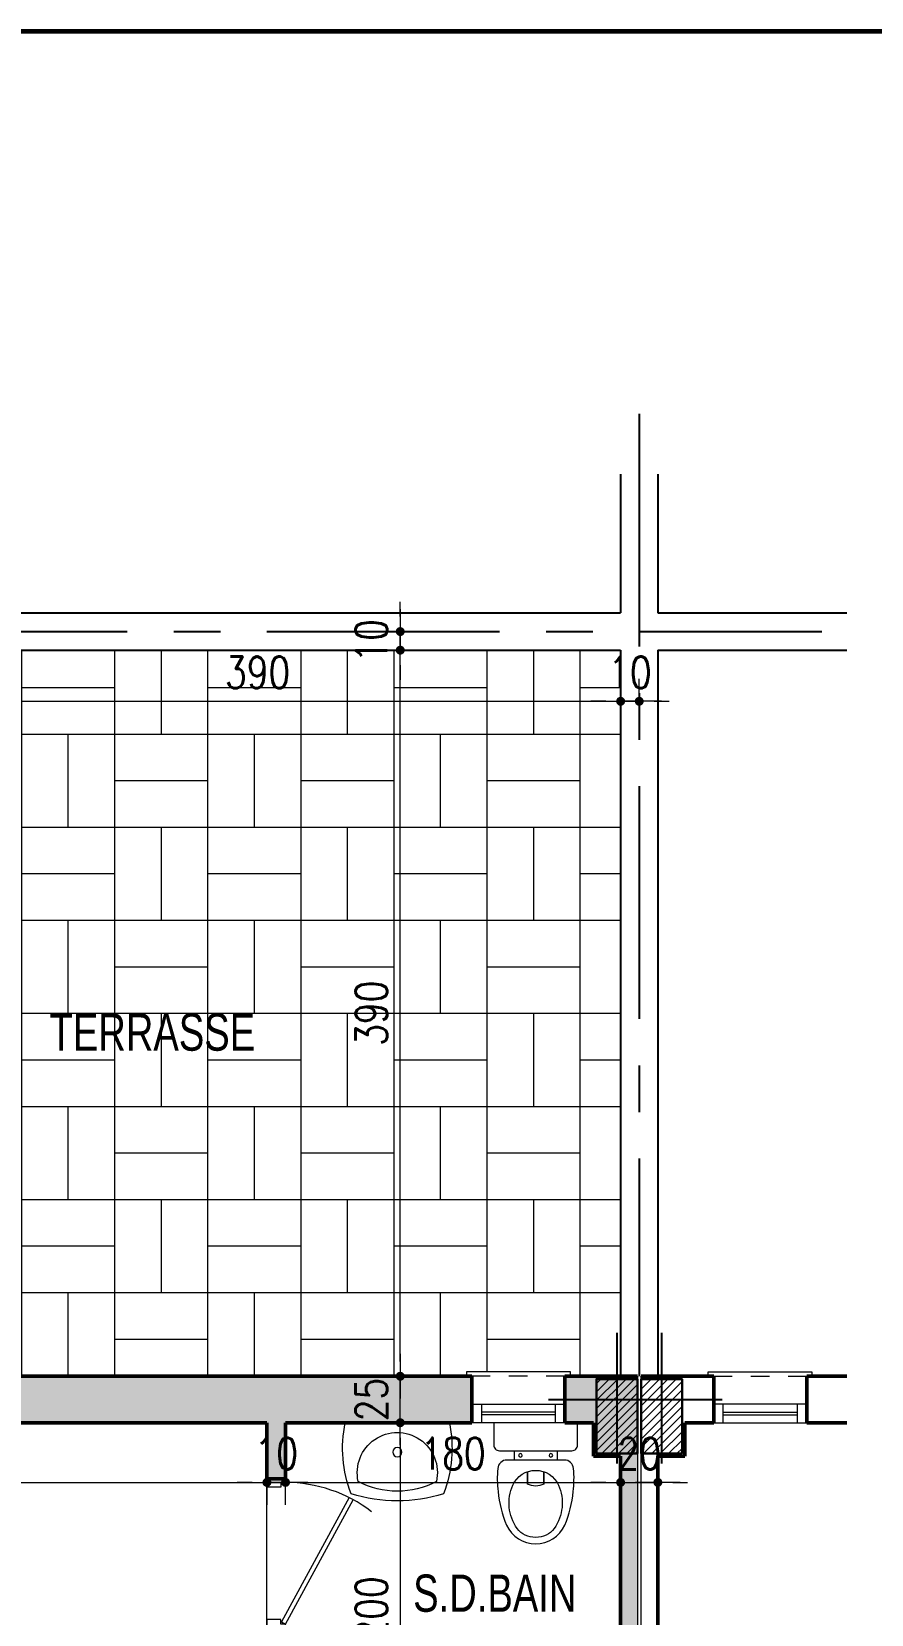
# Model space of a CAD drawing. Header units: millimetres. Extents: x 906 to 2482, y -1360 to -637.
# Drawn here: x 2043.55 to 2048.06, y -1350.23 to -1341.73 of the extents above; entities that cross this region are included whole.
import ezdxf

# ---------------------------------------------------------------- set-up
doc = ezdxf.new("R2010")
doc.units = ezdxf.units.MM
for name, pattern in [('AXES', [2, 1.25, -0.25, 0.25, -0.25]), ('CONTINU', [0]), ('HIDDEN', [0.375, 0.25, -0.125])]:
    doc.linetypes.add(name, pattern=pattern)
doc.layers.get('DEFPOINTS').update_dxf_attribs({"color": 255, "lineweight": 13})
for name, color, linetype, lineweight in [('A-signe', 7, 'Continuous', 9), ('APPUITS', 7, 'Continuous', 18), ('DIM.', 4, 'Continuous', 25), ('interrompu', 7, 'HIDDEN', 15), ('MENUISERIE', 7, 'Continuous', 13), ('MUR 0.2', 7, 'Continuous', 20), ('MUR 0.25', 7, 'Continuous', 25), ('MUR 0.5', 7, 'Continuous', 50), ('mur-fort', 7, 'Continuous', 60), ('POTEAUX ARCH', 7, 'Continuous', 30), ('POTEAUX HACHURE', 7, 'Continuous', 15), ('SANITAIRE', 7, 'Continuous', 15), ('TEXTE', 7, 'Continuous', 20)]:
    doc.layers.add(name, color=color, linetype=linetype, lineweight=lineweight)
doc.layers.add('AXE', color=7, linetype='AXES')
doc.layers.add('HATCH', color=7, linetype='Continuous', lineweight=5, true_color=0xbababa)
doc.layers.add('TEINTE 1', color=7, linetype='Continuous', true_color=0x210042)
doc.styles.add('atef', font='romans.shx', dxfattribs={"width": 0.8})
doc.styles.add('STYLE4', font='swisscl.ttf')
doc.dimstyles.new('COTEXT', dxfattribs={"dimscale": 0, "dimtxt": 0.17, "dimasz": 0.08, "dimexe": 0.015, "dimexo": 0.015, "dimgap": 0.07, "dimtad": 1, "dimdec": 0, "dimlfac": 100, "dimzin": 0, "dimdsep": 46, "dimtxsty": 'atef', "dimblk": 'SIG2', "dimcen": 0.15, "dimse1": 1, "dimse2": 1, "dimclrd": 256, "dimclre": 6, "dimclrt": 2, "dimadec": 0, "dimazin": 0, "dimtfac": 0.5, "dimtdec": 0, "dimtix": 1, "dimtmove": 2, "dimatfit": 1, "dimldrblk": 'SIG2', "dimfxl": 0.18, "dimtolj": 1, "dimtzin": 0, "dimlwd": 18, "dimarcsym": 0})

# ---------------------------------------------------------------- blocks, each defined once
blk = doc.blocks.new('P - 0.80')
at = {"layer": 'MENUISERIE'}
for points in [[(-0.6991, 0.3412), (-0.0325, -0.0217), (-0.02, 0), (-0.6875, 0.3633)], [(-0.8, 0), (-0.78, 0), (-0.78, -0.025), (-0.755, -0.025), (-0.755, -0.1), (-0.8, -0.1)], [(0, 0), (-0.02, 0), (-0.02, -0.025), (-0.045, -0.025), (-0.045, -0.1), (0, -0.1)]]:
    blk.add_lwpolyline(points, dxfattribs=at)
blk.add_arc((-0.02, 0), 0.76, 142.54543, 180, dxfattribs=at)
blk = doc.blocks.new('L.MAIN 56-46')
at = {"layer": 'SANITAIRE', "linetype": 'Continuous'}
blk.add_line((0, 0), (0, 0.56), dxfattribs=at)
blk.add_circle((-0.1575, 0.28), 0.025, dxfattribs=at)
for centre, radius, start, end in [((0.3903, 0.2801), 0.8103, 162.16614, 197.83384), ((-0.1365, -0.1054), 0.6792, 78.40823, 111.10552), ((0.0788, 0.28), 0.4463, 151.92752, 208.07249), ((-0.2678, 0.28), 0.2153, 257.31963, 102.68038), ((-0.1365, 0.6605), 0.6744, 248.73744, 281.67531)]:
    blk.add_arc(centre, radius, start, end, dxfattribs=at)
blk = doc.blocks.new('CUVETTE -2')
at = {"layer": 'SANITAIRE'}
for p, q in [((0.1089, 0.15), (0.1089, 0.2)), ((0.3411, 0.15), (0.3411, 0.2))]:
    blk.add_line(p, q, dxfattribs=at)
at = {"layer": 'SANITAIRE', "flags": 128}
for points in [[(0.068, 0.5503, -0.290899), (0.225, 0.6501)], [(0.225, 0.6154, 0.251168), (0.1249, 0.5678)], [(0.225, 0.6501, -0.290899), (0.382, 0.5503)], [(0.3251, 0.5678, 0.251168), (0.225, 0.6154)], [(0.0232, 0.3699, -0.068521), (0.068, 0.5503)], [(0.1249, 0.5678, 0.259575), (0.1024, 0.335)], [(0.3476, 0.335, 0.259575), (0.3251, 0.5678)], [(0.382, 0.5503, -0.068521), (0.4268, 0.3699)], [(0.0212, 0.2458, -0.05039), (0.0232, 0.3699)], [(0.4268, 0.3699, -0.05039), (0.4288, 0.2458)], [(0.1024, 0.335, 0.300692), (0.225, 0.2557)], [(0.225, 0.2557, 0.300692), (0.3476, 0.335)], [(0.379, 0.2), (0.071, 0.2, -0.39005), (0.0212, 0.2458)], [(0.4288, 0.2458, -0.39005), (0.379, 0.2)], [(0.45, 0), (0, 0), (0, 0.12, -0.414214), (0.03, 0.15)], [(0.03, 0.15), (0.42, 0.15, -0.414214), (0.45, 0.12)]]:
    blk.add_lwpolyline(points, format="xyb", dxfattribs=at)
at = {"layer": 'SANITAIRE'}
for points in [[(0.1819, 0.3292), (0.1819, 0.3292), (0.1819, 0.2625), (0.1819, 0.2625)], [(0.2681, 0.3292), (0.2681, 0.3292), (0.2681, 0.2625), (0.2681, 0.2625)]]:
    blk.add_lwpolyline(points, close=True, dxfattribs=at)
at = {"layer": 'SANITAIRE', "flags": 128}
blk.add_lwpolyline([(0.45, 0.12), (0.45, 0)], dxfattribs=at)
at = {"layer": 'SANITAIRE'}
for centre in [(0.1434, 0.175), (0.3066, 0.175)]:
    blk.add_circle(centre, 0.00977, dxfattribs=at)
blk.add_arc((0.225, 0.246), 0.0937, 62.60785, 117.39215, dxfattribs=at)
blk = doc.blocks.new('SIG2')
at = {"layer": 'A-signe'}
for p, q in [((0, 1.5), (0, 0.5)), ((-1.5, 0), (-0.5, 0)), ((-0.5, 0), (0.5, 0)), ((0, 0.5), (0, -0.5)), ((0.5, 0), (1.5, 0)), ((0, -0.5), (0, -1.5))]:
    blk.add_line(p, q, dxfattribs=at)
at = {"layer": 'A-signe', "const_width": 0.3}
blk.add_lwpolyline([(-0.15, 0, 1), (0.15, 0, 1)], format="xyb", close=True, dxfattribs=at)
blk = doc.blocks.new('*D939')
at = {"layer": 'DEFPOINTS', "color": 0, "transparency": 16777216}
for p in [(2044.8172, -1349.1993), (2040.6172, -1349.5241), (2044.8172, -1349.5196)]:
    blk.add_point(p, dxfattribs=at)
at = {"layer": 'DIM.', "lineweight": 18, "transparency": 16777216}
blk.add_line((2040.6972, -1349.5196), (2044.7372, -1349.5196), dxfattribs=at)
at = {"layer": 'DIM.', "lineweight": 18, "transparency": 16777216, "xscale": 0.08, "yscale": 0.08, "zscale": 0.08, "rotation": 180}
blk.add_blockref('SIG2', (2040.6172, -1349.5196), dxfattribs=at)
at = {"layer": 'DIM.', "lineweight": 18, "transparency": 16777216, "xscale": 0.08, "yscale": 0.08, "zscale": 0.08}
blk.add_blockref('SIG2', (2044.8172, -1349.5196), dxfattribs=at)
at = {"layer": 'DIM.', "color": 2, "transparency": 16777216, "insert": (2042.7172, -1349.3646), "char_height": 0.17, "attachment_point": 5, "style": 'atef'}
blk.add_mtext('\\A1;420', dxfattribs=at)
blk = doc.blocks.new('*D940')
at = {"layer": 'DEFPOINTS', "color": 0, "transparency": 16777216}
for p in [(2044.8172, -1349.1993), (2044.9172, -1349.1993), (2044.9172, -1349.5196)]:
    blk.add_point(p, dxfattribs=at)
at = {"layer": 'DIM.', "lineweight": 18, "transparency": 16777216}
for p, q in [((2044.7372, -1349.5196), (2044.6572, -1349.5196)), ((2044.8172, -1349.5196), (2044.9172, -1349.5196)), ((2044.9972, -1349.5196), (2045.0772, -1349.5196))]:
    blk.add_line(p, q, dxfattribs=at)
at = {"layer": 'DIM.', "lineweight": 18, "transparency": 16777216, "xscale": 0.08, "yscale": 0.08, "zscale": 0.08}
blk.add_blockref('SIG2', (2044.8172, -1349.5196), dxfattribs=at)
at = {"layer": 'DIM.', "lineweight": 18, "transparency": 16777216, "xscale": 0.08, "yscale": 0.08, "zscale": 0.08, "rotation": 180}
blk.add_blockref('SIG2', (2044.9172, -1349.5196), dxfattribs=at)
at = {"layer": 'DIM.', "color": 2, "transparency": 16777216, "insert": (2044.8672, -1349.3646), "char_height": 0.17, "attachment_point": 5, "style": 'atef'}
blk.add_mtext('\\A1;10', dxfattribs=at)
blk = doc.blocks.new('*D941')
at = {"layer": 'DEFPOINTS', "color": 0, "transparency": 16777216}
for p in [(2044.9172, -1349.1993), (2046.7172, -1349.3793), (2046.7172, -1349.5196)]:
    blk.add_point(p, dxfattribs=at)
at = {"layer": 'DIM.', "lineweight": 18, "transparency": 16777216}
blk.add_line((2044.9972, -1349.5196), (2046.6372, -1349.5196), dxfattribs=at)
at = {"layer": 'DIM.', "lineweight": 18, "transparency": 16777216, "xscale": 0.08, "yscale": 0.08, "zscale": 0.08, "rotation": 180}
blk.add_blockref('SIG2', (2044.9172, -1349.5196), dxfattribs=at)
at = {"layer": 'DIM.', "lineweight": 18, "transparency": 16777216, "xscale": 0.08, "yscale": 0.08, "zscale": 0.08}
blk.add_blockref('SIG2', (2046.7172, -1349.5196), dxfattribs=at)
at = {"layer": 'DIM.', "color": 2, "transparency": 16777216, "insert": (2045.8172, -1349.3646), "char_height": 0.17, "attachment_point": 5, "style": 'atef'}
blk.add_mtext('\\A1;180', dxfattribs=at)
blk = doc.blocks.new('*D919')
at = {"layer": 'DEFPOINTS', "color": 0, "transparency": 16777216}
for p in [(2046.7172, -1349.3793), (2046.9172, -1349.3793), (2046.9172, -1349.5196)]:
    blk.add_point(p, dxfattribs=at)
at = {"layer": 'DIM.', "lineweight": 18, "transparency": 16777216}
for p, q in [((2046.6372, -1349.5196), (2046.5572, -1349.5196)), ((2046.7172, -1349.5196), (2046.9172, -1349.5196)), ((2046.9972, -1349.5196), (2047.0772, -1349.5196))]:
    blk.add_line(p, q, dxfattribs=at)
at = {"layer": 'DIM.', "lineweight": 18, "transparency": 16777216, "xscale": 0.08, "yscale": 0.08, "zscale": 0.08}
blk.add_blockref('SIG2', (2046.7172, -1349.5196), dxfattribs=at)
at = {"layer": 'DIM.', "lineweight": 18, "transparency": 16777216, "xscale": 0.08, "yscale": 0.08, "zscale": 0.08, "rotation": 180}
blk.add_blockref('SIG2', (2046.9172, -1349.5196), dxfattribs=at)
at = {"layer": 'DIM.', "color": 2, "transparency": 16777216, "insert": (2046.8172, -1349.3646), "char_height": 0.17, "attachment_point": 5, "style": 'atef'}
blk.add_mtext('\\A1;20', dxfattribs=at)
blk = doc.blocks.new('*D944')
at = {"layer": 'DEFPOINTS', "color": 0, "transparency": 16777216}
for p in [(2044.9172, -1349.1993), (2044.9172, -1351.1993), (2045.5334, -1351.1993)]:
    blk.add_point(p, dxfattribs=at)
at = {"layer": 'DIM.', "lineweight": 18, "transparency": 16777216}
blk.add_line((2045.5334, -1349.2793), (2045.5334, -1351.1193), dxfattribs=at)
at = {"layer": 'DIM.', "lineweight": 18, "transparency": 16777216, "xscale": 0.08, "yscale": 0.08, "zscale": 0.08}
for p, rotation in [((2045.5334, -1349.1993), 90), ((2045.5334, -1351.1993), 270)]:
    blk.add_blockref('SIG2', p, dxfattribs=dict(at, rotation=rotation))
at = {"layer": 'DIM.', "color": 2, "transparency": 16777216, "insert": (2045.3784, -1350.1993), "char_height": 0.17, "attachment_point": 5, "rotation": 90, "style": 'atef'}
blk.add_mtext('\\A1;200', dxfattribs=at)
blk = doc.blocks.new('*D953')
at = {"layer": 'DEFPOINTS', "color": 0, "linetype": 'CONTINU', "transparency": 16777216}
for p in [(2042.8172, -1345.0071), (2046.7172, -1345.3239), (2046.7172, -1345.3239)]:
    blk.add_point(p, dxfattribs=at)
at = {"layer": 'DIM.', "linetype": 'CONTINU', "lineweight": 18, "transparency": 16777216}
blk.add_line((2042.8972, -1345.3239), (2046.6372, -1345.3239), dxfattribs=at)
at = {"layer": 'DIM.', "linetype": 'CONTINU', "lineweight": 18, "transparency": 16777216, "xscale": 0.08, "yscale": 0.08, "zscale": 0.08, "rotation": 180}
blk.add_blockref('SIG2', (2042.8172, -1345.3239), dxfattribs=at)
at = {"layer": 'DIM.', "linetype": 'CONTINU', "lineweight": 18, "transparency": 16777216, "xscale": 0.08, "yscale": 0.08, "zscale": 0.08}
blk.add_blockref('SIG2', (2046.7172, -1345.3239), dxfattribs=at)
at = {"layer": 'DIM.', "color": 2, "linetype": 'CONTINU', "transparency": 16777216, "insert": (2044.7672, -1345.1689), "char_height": 0.17, "attachment_point": 5, "style": 'atef'}
blk.add_mtext('\\A1;390', dxfattribs=at)
blk = doc.blocks.new('*D954')
at = {"layer": 'DEFPOINTS', "color": 0, "linetype": 'CONTINU', "transparency": 16777216}
for p in [(2046.7172, -1345.3239), (2046.8172, -1345.3239), (2046.8172, -1345.3239)]:
    blk.add_point(p, dxfattribs=at)
at = {"layer": 'DIM.', "linetype": 'CONTINU', "lineweight": 18, "transparency": 16777216}
for p, q in [((2046.6372, -1345.3239), (2046.5572, -1345.3239)), ((2046.7172, -1345.3239), (2046.8172, -1345.3239)), ((2046.8972, -1345.3239), (2046.9772, -1345.3239))]:
    blk.add_line(p, q, dxfattribs=at)
at = {"layer": 'DIM.', "linetype": 'CONTINU', "lineweight": 18, "transparency": 16777216, "xscale": 0.08, "yscale": 0.08, "zscale": 0.08}
blk.add_blockref('SIG2', (2046.7172, -1345.3239), dxfattribs=at)
at = {"layer": 'DIM.', "linetype": 'CONTINU', "lineweight": 18, "transparency": 16777216, "xscale": 0.08, "yscale": 0.08, "zscale": 0.08, "rotation": 180}
blk.add_blockref('SIG2', (2046.8172, -1345.3239), dxfattribs=at)
at = {"layer": 'DIM.', "color": 2, "linetype": 'CONTINU', "transparency": 16777216, "insert": (2046.7672, -1345.1689), "char_height": 0.17, "attachment_point": 5, "style": 'atef'}
blk.add_mtext('\\A1;10', dxfattribs=at)
blk = doc.blocks.new('*D955')
at = {"layer": 'DEFPOINTS', "color": 0, "linetype": 'CONTINU', "transparency": 16777216}
for p in [(2045.5334, -1348.9493), (2045.7305, -1348.9493), (2045.7305, -1349.1993)]:
    blk.add_point(p, dxfattribs=at)
at = {"layer": 'DIM.', "linetype": 'CONTINU', "lineweight": 18, "transparency": 16777216}
for p, q in [((2045.5334, -1348.8693), (2045.5334, -1348.7893)), ((2045.5334, -1349.1993), (2045.5334, -1348.9493)), ((2045.5334, -1349.2793), (2045.5334, -1349.3593))]:
    blk.add_line(p, q, dxfattribs=at)
at = {"layer": 'DIM.', "linetype": 'CONTINU', "lineweight": 18, "transparency": 16777216, "xscale": 0.08, "yscale": 0.08, "zscale": 0.08}
for p, rotation in [((2045.5334, -1348.9493), 270), ((2045.5334, -1349.1993), 90)]:
    blk.add_blockref('SIG2', p, dxfattribs=dict(at, rotation=rotation))
at = {"layer": 'DIM.', "color": 2, "linetype": 'CONTINU', "transparency": 16777216, "insert": (2045.3784, -1349.0743), "char_height": 0.17, "attachment_point": 5, "rotation": 90, "style": 'atef'}
blk.add_mtext('\\A1;25', dxfattribs=at)
blk = doc.blocks.new('*D956')
at = {"layer": 'DEFPOINTS', "color": 0, "linetype": 'CONTINU', "transparency": 16777216}
for p in [(2045.5334, -1345.0493), (2046.7172, -1345.0493), (2045.7305, -1348.9493)]:
    blk.add_point(p, dxfattribs=at)
at = {"layer": 'DIM.', "linetype": 'CONTINU', "lineweight": 18, "transparency": 16777216}
blk.add_line((2045.5334, -1348.8693), (2045.5334, -1345.1293), dxfattribs=at)
at = {"layer": 'DIM.', "linetype": 'CONTINU', "lineweight": 18, "transparency": 16777216, "xscale": 0.08, "yscale": 0.08, "zscale": 0.08}
for p, rotation in [((2045.5334, -1345.0493), 90), ((2045.5334, -1348.9493), 270)]:
    blk.add_blockref('SIG2', p, dxfattribs=dict(at, rotation=rotation))
at = {"layer": 'DIM.', "color": 2, "linetype": 'CONTINU', "transparency": 16777216, "insert": (2045.3784, -1346.9993), "char_height": 0.17, "attachment_point": 5, "rotation": 90, "style": 'atef'}
blk.add_mtext('\\A1;390', dxfattribs=at)
blk = doc.blocks.new('*D957')
at = {"layer": 'DEFPOINTS', "color": 0, "linetype": 'CONTINU', "transparency": 16777216}
for p in [(2045.5334, -1344.9492), (2046.8172, -1344.9492), (2046.7172, -1345.0493)]:
    blk.add_point(p, dxfattribs=at)
at = {"layer": 'DIM.', "linetype": 'CONTINU', "lineweight": 18, "transparency": 16777216}
for p, q in [((2045.5334, -1344.8692), (2045.5334, -1344.7892)), ((2045.5334, -1345.0493), (2045.5334, -1344.9492)), ((2045.5334, -1345.1293), (2045.5334, -1345.2093))]:
    blk.add_line(p, q, dxfattribs=at)
at = {"layer": 'DIM.', "linetype": 'CONTINU', "lineweight": 18, "transparency": 16777216, "xscale": 0.08, "yscale": 0.08, "zscale": 0.08}
for p, rotation in [((2045.5334, -1344.9492), 270), ((2045.5334, -1345.0493), 90)]:
    blk.add_blockref('SIG2', p, dxfattribs=dict(at, rotation=rotation))
at = {"layer": 'DIM.', "color": 2, "linetype": 'CONTINU', "transparency": 16777216, "insert": (2045.3784, -1344.9992), "char_height": 0.17, "attachment_point": 5, "rotation": 90, "style": 'atef'}
blk.add_mtext('\\A1;10', dxfattribs=at)

msp = doc.modelspace()

# ---------------------------------------------------------------- hatches: boundary and pattern name
at = {"layer": 'HATCH'}
h = msp.add_hatch(dxfattribs=at)
h.set_pattern_fill('164', pattern_type=2)
h.set_pattern_definition([(0, (0, 0), (0.5, 0.5), []), (0, (0, 0.25), (0.5, 0.5), [0.5, -0.5]), (90, (0, 0), (-0.5, 0.5), []), (90, (0.25, 0.5), (-0.5, 0.5), [0.5, -0.5])])
h.paths.add_polyline_path([(2042.8172, -1348.9493), (2045.8893, -1348.9493), (2045.8893, -1348.9263), (2046.4472, -1348.9263), (2046.4472, -1348.9493), (2046.7172, -1348.9493), (2046.7172, -1345.0493), (2042.8172, -1345.0493), (2042.8172, -1345.0679), (2042.8372, -1345.0679), (2042.8372, -1346.0693), (2042.8172, -1346.0693), (2042.8172, -1346.9493), (2042.8872, -1346.9493), (2042.8872, -1347.1793), (2042.9072, -1347.1793), (2042.9072, -1348.2193), (2042.8872, -1348.2193), (2042.8872, -1348.4493), (2042.8172, -1348.4493)])
at = {"layer": 'POTEAUX HACHURE'}
h = msp.add_hatch(dxfattribs=at)
h.set_pattern_fill('ANSI31', color=256, scale=0.01)
h.set_pattern_definition([(45, (1024.351494, -445.183912), (-0.0224506403, 0.0224506403), [])])
h.paths.add_polyline_path([(2046.8072, -1348.9643), (2046.5872, -1348.9643), (2046.5872, -1349.3643), (2046.8072, -1349.3643)])
h.paths.add_polyline_path([(2046.8272, -1348.9643), (2047.0472, -1348.9643), (2047.0472, -1349.3643), (2046.8272, -1349.3643)])
at = {"layer": 'TEINTE 1', "linetype": 'CONTINU'}
h = msp.add_hatch(color=256, dxfattribs=at)
h.dxf.hatch_style = 1
h.paths.add_polyline_path([(2045.9172, -1348.9493), (2042.8172, -1348.9493), (2042.8172, -1348.4493), (2042.8972, -1348.4493), (2042.8972, -1348.1993), (2042.5672, -1348.1993), (2042.5672, -1349.0993), (2041.6566, -1349.0993), (2041.6566, -1349.1993), (2044.8172, -1349.1993), (2044.8172, -1349.5002), (2044.9172, -1349.5002), (2044.9172, -1349.1993), (2045.9172, -1349.1993)])
h = msp.add_hatch(color=256, dxfattribs=at)
h.dxf.hatch_style = 1
h.paths.add_polyline_path([(2046.8072, -1348.9493), (2046.4172, -1348.9493), (2046.4172, -1349.1993), (2046.5722, -1349.1993), (2046.5722, -1349.3793), (2046.7172, -1349.3793), (2046.7172, -1351.1993), (2044.9172, -1351.1993), (2044.9172, -1350.3002), (2044.8172, -1350.3002), (2044.8172, -1350.3993), (2044.73, -1350.3993), (2044.73, -1350.4993), (2044.8172, -1350.4993), (2044.8172, -1351.2993), (2046.7172, -1351.2993), (2046.7172, -1354.4693), (2046.5722, -1354.4693), (2046.5722, -1354.5993), (2045.9172, -1354.5993), (2045.9172, -1354.9293), (2046.1672, -1354.9293), (2046.1672, -1354.8493), (2046.8072, -1354.8493)])

# ---------------------------------------------------------------- linework, layer by layer
at = {"layer": 'APPUITS'}
for points in [[(2046.4472, -1348.9493), (2046.4472, -1348.9263), (2045.8893, -1348.9263), (2045.8893, -1348.9493)], [(2047.1872, -1348.9493), (2047.1872, -1348.9263), (2047.745, -1348.9263), (2047.745, -1348.9493)]]:
    msp.add_lwpolyline(points, dxfattribs=at)
at = {"layer": 'AXE'}
for p, q in [((2046.8172, -1343.7803), (2046.8172, -1348.9493)), ((2042.8172, -1344.9492), (2047.7987, -1344.9492)), ((2046.6972, -1348.7158), (2046.6972, -1349.4188)), ((2046.9372, -1348.7158), (2046.9372, -1349.4188)), ((2046.3293, -1349.0742), (2047.0225, -1349.0742)), ((2046.5693, -1349.0741), (2047.2625, -1349.0741))]:
    msp.add_line(p, q, dxfattribs=at)
at = {"layer": 'interrompu', "ltscale": 0.2}
for p, q in [((2046.4172, -1348.9493), (2045.9172, -1348.9493)), ((2047.2172, -1348.9493), (2047.7172, -1348.9493))]:
    msp.add_line(p, q, dxfattribs=at)
at = {"layer": 'MENUISERIE'}
for p, q in [((2045.9198, -1349.0993), (2046.4172, -1349.0993)), ((2045.9693, -1349.0993), (2045.9693, -1349.1993)), ((2046.3672, -1349.1418), (2045.9694, -1349.1418)), ((2046.3672, -1349.1568), (2045.9694, -1349.1568)), ((2046.3672, -1349.1993), (2046.3672, -1349.0993)), ((2047.7146, -1349.0993), (2047.2172, -1349.0993)), ((2047.2672, -1349.1993), (2047.2672, -1349.0993)), ((2047.2672, -1349.1418), (2047.6649, -1349.1418)), ((2047.2672, -1349.1568), (2047.6649, -1349.1568)), ((2047.6651, -1349.0993), (2047.6651, -1349.1993)), ((2046.4172, -1349.1993), (2045.9172, -1349.1993)), ((2047.2172, -1349.1993), (2047.7172, -1349.1993)), ((2044.8172, -1350.3002), (2044.8172, -1349.5002)), ((2044.8172, -1350.3502), (2044.8172, -1349.5502))]:
    msp.add_line(p, q, dxfattribs=at)
at = {"layer": 'MUR 0.2'}
for p, q in [((2046.8072, -1348.9493), (2046.8072, -1354.8493)), ((2046.8272, -1354.8493), (2046.8272, -1348.9493))]:
    msp.add_line(p, q, dxfattribs=at)
at = {"layer": 'MUR 0.25', "linetype": 'Continuous'}
for p, q in [((2046.7172, -1344.1046), (2046.7172, -1344.8493)), ((2046.9172, -1344.1046), (2046.9172, -1344.8493)), ((2042.8172, -1344.8493), (2046.7172, -1344.8493)), ((2046.9172, -1344.8493), (2047.9318, -1344.8493)), ((2042.8172, -1345.0493), (2046.7172, -1345.0493)), ((2046.7172, -1345.0493), (2046.7172, -1348.9493)), ((2046.9172, -1345.0493), (2047.9318, -1345.0493)), ((2046.9172, -1345.0493), (2046.9172, -1348.9493))]:
    msp.add_line(p, q, dxfattribs=at)
at = {"layer": 'MUR 0.5'}
for p, q in [((2042.8172, -1348.9493), (2045.9172, -1348.9493)), ((2045.9172, -1349.1993), (2045.9172, -1348.9493)), ((2046.4172, -1348.9493), (2046.8072, -1348.9493)), ((2046.4172, -1349.1993), (2046.4172, -1348.9493)), ((2046.8272, -1348.9493), (2047.2172, -1348.9493)), ((2047.2172, -1349.1993), (2047.2172, -1348.9493)), ((2047.7172, -1348.9493), (2047.9318, -1348.9493)), ((2047.7172, -1349.1993), (2047.7172, -1348.9493)), ((2041.6566, -1349.1993), (2044.8172, -1349.1993)), ((2044.8172, -1349.5002), (2044.8172, -1349.1993)), ((2044.9172, -1349.5002), (2044.9172, -1349.1993)), ((2044.9172, -1349.1993), (2045.9172, -1349.1993)), ((2046.4172, -1349.1993), (2046.5722, -1349.1993)), ((2046.5722, -1349.3793), (2046.5722, -1349.1993)), ((2047.0622, -1349.1993), (2047.2172, -1349.1993)), ((2047.0622, -1349.1993), (2047.0622, -1349.3793)), ((2047.7172, -1349.1993), (2047.9318, -1349.1993)), ((2046.7172, -1349.3793), (2046.5722, -1349.3793)), ((2046.7172, -1351.1993), (2046.7172, -1349.3793)), ((2046.9172, -1350.8993), (2046.9172, -1349.3793)), ((2047.0622, -1349.3793), (2046.9172, -1349.3793)), ((2044.9172, -1349.5002), (2044.8172, -1349.5002))]:
    msp.add_line(p, q, dxfattribs=at)
at = {"layer": 'mur-fort'}
msp.add_lwpolyline([(2030.3622, -1341.7269), (2030.3622, -1359.7269), (2056.3622, -1359.7269), (2056.3622, -1341.7269)], close=True, dxfattribs=at)
msp.add_lwpolyline([(2051.0451, -1341.7269), (2030.3622, -1341.7269), (2030.3622, -1359.7269), (2051.0451, -1359.7269), (2051.0451, -1344.5349)], dxfattribs=at)
at = {"layer": 'POTEAUX ARCH'}
for points in [[(2046.8072, -1348.9643), (2046.5872, -1348.9643), (2046.5872, -1349.3643), (2046.8072, -1349.3643)], [(2046.8272, -1348.9643), (2047.0472, -1348.9643), (2047.0472, -1349.3643), (2046.8272, -1349.3643)]]:
    msp.add_lwpolyline(points, close=True, dxfattribs=at)

# ---------------------------------------------------------------- block references
at = {"layer": 'MENUISERIE', "rotation": 270}
msp.add_blockref('P - 0.80', (2044.9172, -1350.3002), dxfattribs=at)
at = {"layer": 'SANITAIRE', "xscale": -1}
for name, p, rotation in [('L.MAIN 56-46', (2045.2377, -1349.1993), 270.0000000000075), ('CUVETTE -2', (2046.0358, -1349.1993), 180)]:
    msp.add_blockref(name, p, dxfattribs=dict(at, rotation=rotation))

# ---------------------------------------------------------------- texts
at = {"layer": 'TEXTE', "color": 7, "style": 'STYLE4'}
msp.add_text('TERRASSE', height=0.2, dxfattribs=at).set_placement((2043.6494, -1347.2006))
at = {"layer": 'TEXTE', "color": 7, "insert": (2045.6027, -1350.0145), "char_height": 0.2, "width": 0.808023, "attachment_point": 1, "style": 'STYLE4'}
msp.add_mtext('S.D.BAIN', dxfattribs=at)

# ---------------------------------------------------------------- dimensions: what is measured, and where the dimension line sits
at = {"layer": 'DIM.', "linetype": 'CONTINU'}
for base, p1, p2, picture, middle in [((2045.5334, -1344.9492), (2046.7172, -1345.0493), (2046.8172, -1344.9492), '*D957', (2045.3784, -1344.9992)), ((2045.5334, -1345.0493), (2045.7305, -1348.9493), (2046.7172, -1345.0493), '*D956', (2045.3784, -1346.9993)), ((2045.5334, -1348.9493), (2045.7305, -1349.1993), (2045.7305, -1348.9493), '*D955', (2045.3784, -1349.0743))]:
    dim = msp.add_linear_dim(base=base, p1=p1, p2=p2, angle=90, dimstyle='COTEXT', override={"dimscale": 1}, dxfattribs=at)
    dim.commit()
    dim.dimension.update_dxf_attribs({"geometry": picture, "text_midpoint": middle})
for base, p1, p2, picture, middle in [((2046.7172, -1345.3239), (2042.8172, -1345.0071), (2046.7172, -1345.3239), '*D953', (2044.7672, -1345.1689)), ((2046.8172, -1345.3239), (2046.7172, -1345.3239), (2046.8172, -1345.3239), '*D954', (2046.7672, -1345.1689))]:
    dim = msp.add_linear_dim(base=base, p1=p1, p2=p2, dimstyle='COTEXT', override={"dimscale": 1}, dxfattribs=at)
    dim.commit()
    dim.dimension.update_dxf_attribs({"geometry": picture, "text_midpoint": middle})
at = {"layer": 'DIM.'}
dim = msp.add_linear_dim(base=(2045.5334, -1351.1993), p1=(2044.9172, -1349.1993), p2=(2044.9172, -1351.1993), angle=90, dimstyle='COTEXT', override={"dimscale": 1}, dxfattribs=at)
dim.commit()
dim.dimension.update_dxf_attribs({"geometry": '*D944', "text_midpoint": (2045.3784, -1350.1993)})
for base, p1, p2, picture, middle in [((2044.8172, -1349.5196), (2040.6172, -1349.5241), (2044.8172, -1349.1993), '*D939', (2042.7172, -1349.3646)), ((2044.9172, -1349.5196), (2044.8172, -1349.1993), (2044.9172, -1349.1993), '*D940', (2044.8672, -1349.3646)), ((2046.7172, -1349.5196), (2044.9172, -1349.1993), (2046.7172, -1349.3793), '*D941', (2045.8172, -1349.3646)), ((2046.9172, -1349.5196), (2046.7172, -1349.3793), (2046.9172, -1349.3793), '*D919', (2046.8172, -1349.3646))]:
    dim = msp.add_linear_dim(base=base, p1=p1, p2=p2, dimstyle='COTEXT', override={"dimscale": 1}, dxfattribs=at)
    dim.commit()
    dim.dimension.update_dxf_attribs({"geometry": picture, "text_midpoint": middle})

doc.saveas('drawing.dxf')
